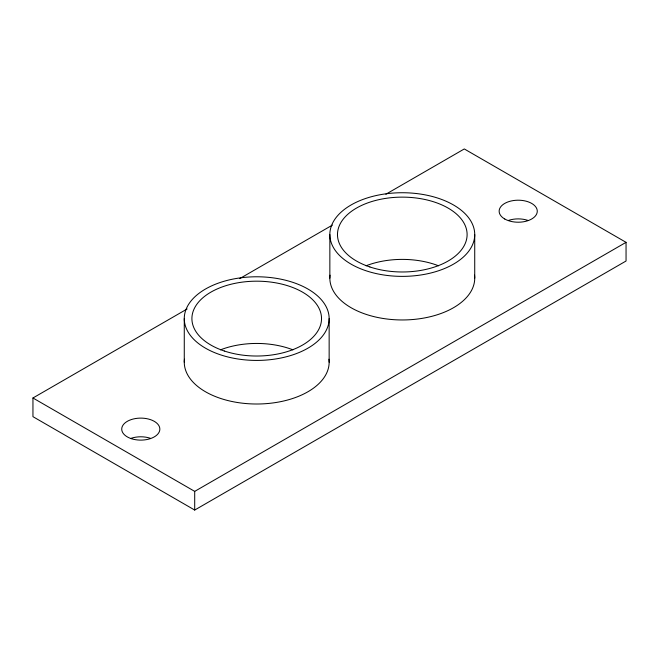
<?xml version="1.0" encoding="UTF-8"?>
<svg xmlns="http://www.w3.org/2000/svg" width="659" height="659" viewBox="0 0 659 659"><rect width="100%" height="100%" fill="white"/><g stroke="black" fill="none" stroke-linecap="round" stroke-linejoin="round"><path stroke-width="0.99" d="M385.869 194.232L464.298 148.95L626.05 242.339L626.05 261.013L194.702 510.05L32.95 416.661L32.95 397.987L187.131 308.972M239.711 278.609L332.4 225.098M32.95 397.987L194.702 491.375L626.05 242.339M474.727 234.555A72.441 41.822 0 0 1 366.066 270.775A72.441 41.822 0 0 1 366.066 198.334A72.441 41.822 0 0 1 474.727 234.555L474.727 278.139M329.854 234.555L329.854 278.139M329.146 318.602A72.441 41.822 0 0 1 220.493 354.822A72.441 41.822 0 0 1 220.493 282.382A72.441 41.822 0 0 1 329.146 318.602L329.146 362.186M194.702 491.375L194.702 510.05M184.273 318.602L184.273 362.186M131.256 438.26A19.062 11.005 0 0 1 150.318 438.26M508.682 220.353A19.062 11.005 0 0 1 527.744 220.353M220.485 349.838A64.813 37.423 0 0 1 292.942 349.838M366.058 265.783A64.813 37.423 0 0 1 438.515 265.783M328.965 359.213A72.441 41.822 0 0 1 256.713 404.008A72.441 41.822 0 0 1 184.454 359.213M474.546 275.165A72.441 41.822 0 0 1 402.287 319.961A72.441 41.822 0 0 1 330.035 275.165M131.256 438.647A19.062 11.005 0 0 0 159.849 429.116A19.062 11.005 0 0 0 131.256 419.585A19.062 11.005 0 0 0 131.256 438.647M504.736 218.994A19.062 11.005 0 0 0 536.624 214.06A19.062 11.005 0 0 0 513.279 200.575A19.062 11.005 0 0 0 504.736 218.994M224.307 351.008A64.813 37.423 0 0 0 321.526 318.602A64.813 37.423 0 0 0 224.307 286.195A64.813 37.423 0 0 0 224.307 351.008M369.88 266.961A64.813 37.423 0 0 0 467.107 234.555A64.813 37.423 0 0 0 369.88 202.148A64.813 37.423 0 0 0 369.88 266.961"/></g></svg>
